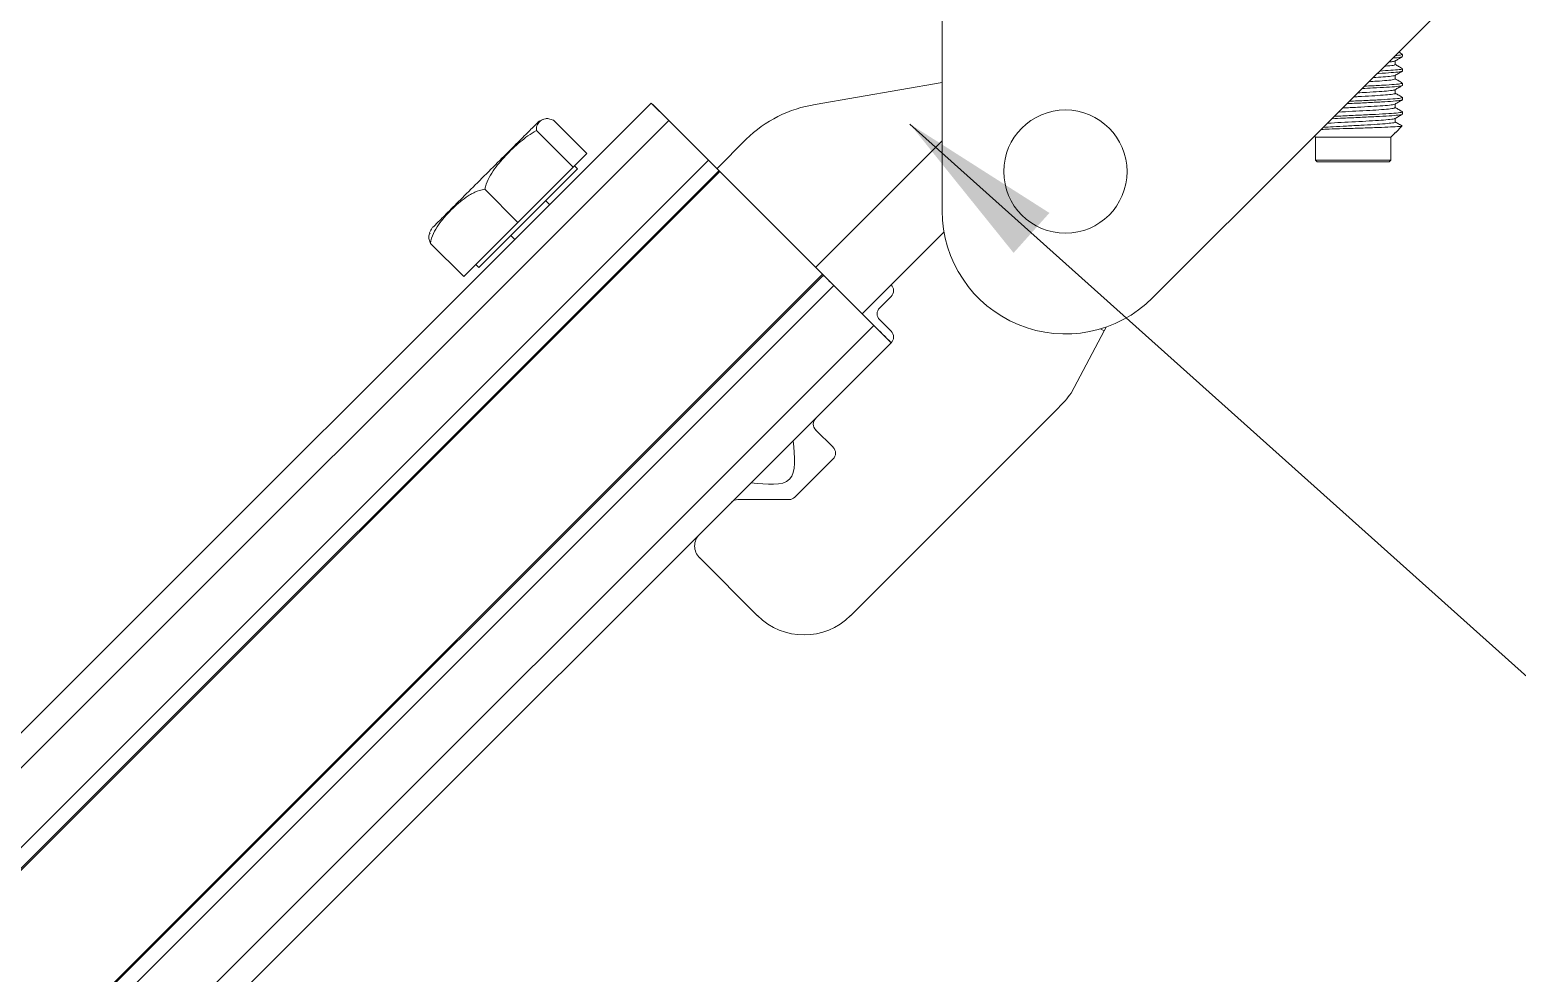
# Model space of a CAD drawing. Extents: x -976302 to -776254, y 5665 to 231437.
# Drawn here: x -797200 to -796289, y 81308 to 81887 of the extents above; entities that cross this region are included whole.
import ezdxf

# ---------------------------------------------------------------- set-up
doc = ezdxf.new("R2010")
doc.units = 0
doc.header["$LTSCALE"] = 1000
doc.header["$MEASUREMENT"] = 0
doc.layers.add('22', color=7, linetype='Continuous')
doc.styles.get("Standard").update_dxf_attribs({"font": 'gbenor.shx', "bigfont": 'gbcbig.shx'})
doc.dimstyles.get("Standard").update_dxf_attribs({"dimscale": 100, "dimtxt": 3.5, "dimasz": 1, "dimexe": 2.5, "dimexo": 3, "dimgap": 1.5, "dimtad": 1, "dimdec": 0, "dimzin": 0, "dimdsep": 46, "dimtxsty": 'Standard', "dimblk": 'ARCHTICK', "dimcen": 0.09, "dimadec": 0, "dimazin": 0, "dimtfac": 1, "dimtdec": 0, "dimtix": 1, "dimtmove": 2, "dimatfit": 3, "dimfxl": 1, "dimtolj": 1, "dimtzin": 0, "dimarcsym": 0})

# ---------------------------------------------------------------- blocks, each defined once
blk = doc.blocks.new('a2-3d-02')
at = {"color": 7, "linetype": 'Continuous', "lineweight": 15}
for p, q in [((-25082.55, -16278.14), (-25082.55, -16314.66)), ((-25107.97, -16325.19), (-25152.04, -16281.12)), ((-25138.16, -16295.74), (-25138.16, -16296.01)), ((-25137.3, -16296.53), (-25137.3, -16296.97)), ((-25138.16, -16297.47), (-25138.16, -16297.75)), ((-25137.3, -16298.27), (-25137.3, -16298.71)), ((-25138.16, -16299.21), (-25138.16, -16299.49)), ((-25137.3, -16300), (-25137.3, -16300.45)), ((-25082.55, -16299.15), (-25067.2, -16301.82)), ((-25138.16, -16300.95), (-25138.16, -16301.23)), ((-25137.3, -16301.74), (-25137.3, -16302.19)), ((-25047.39, -16301.63), (-25049.49, -16303.73)), ((-25138.16, -16302.69), (-25138.16, -16302.96)), ((-25137.3, -16303.48), (-25137.3, -16303.92)), ((-25049.49, -16303.73), (-25054.31, -16308.55)), ((-25039.61, -16307.72), (-25035.59, -16303.71)), ((-25138.1, -16304.43), (-25137.35, -16305.19)), ((-25137.26, -16305.24), (-25137.32, -16305.16)), ((-25137.3, -16305.2), (-25137.3, -16305.24)), ((-25137.3, -16305.24), (-25136.78, -16305.76)), ((-25137.26, -16305.24), (-25137.3, -16305.24)), ((-25136.78, -16305.76), (-25136.78, -16308.54)), ((-25136.78, -16305.76), (-25127.64, -16305.76)), ((-25127.64, -16305.76), (-25127.52, -16305.64)), ((-25127.64, -16308.54), (-25127.64, -16305.76)), ((-25058.87, -16306.01), (-25055.32, -16309.56)), ((-25037.95, -16309.39), (-25033.52, -16304.96)), ((-25067.25, -16321.49), (-25082.55, -16306.2)), ((-25039.61, -16307.72), (-25037.95, -16309.39)), ((-25136.78, -16308.54), (-25136.58, -16308.74)), ((-25136.78, -16308.54), (-25127.64, -16308.54)), ((-25136.58, -16308.74), (-25127.84, -16308.74)), ((-25127.84, -16308.74), (-25127.64, -16308.54)), ((-25054.31, -16308.55), (-25055.57, -16309.8)), ((-25038.12, -16309.21), (-25038.47, -16309.56)), ((-25037.17, -16310.87), (-25038.47, -16309.56)), ((-25037.95, -16309.39), (-25031.28, -16316.06)), ((-25055.68, -16309.92), (-25068.09, -16322.33)), ((-25055.57, -16309.8), (-25055.68, -16309.92)), ((-25026.54, -16321.49), (-25037.17, -16310.87)), ((-25031.28, -16316.06), (-25027.26, -16312.04)), ((-25034.61, -16313.42), (-25035.1, -16313.91)), ((-25031.28, -16316.05), (-25024.72, -16322.61)), ((-25082.77, -16317.21), (-25072.87, -16327.11)), ((-25030.89, -16318.12), (-25030.4, -16317.63)), ((-25024.72, -16322.61), (-25020.7, -16318.6)), ((-25026.54, -16321.49), (-25026.19, -16321.14)), ((-25069.46, -16323.69), (-25074.27, -16328.51)), ((-25068.2, -16322.44), (-25069.46, -16323.69)), ((-25068.09, -16322.33), (-25068.2, -16322.44)), ((-25076.38, -16325), (-25074.98, -16326.41)), ((-25102.35, -16328.72), (-25102.11, -16329.18)), ((-25102.11, -16329.18), (-25101.66, -16328.94)), ((-25098.12, -16336.7), (-25102.11, -16329.18)), ((-25074.98, -16327.81), (-25076.38, -16329.21)), ((-25074.27, -16328.51), (-25076.38, -16330.62)), ((-25071.47, -16363.61), (-25096.62, -16338.46)), ((-25067.25, -16341.15), (-25069.36, -16343.25)), ((-25069.36, -16344.66), (-25064.74, -16349.28)), ((-25064.04, -16349.57), (-25057.84, -16349.57)), ((-25053.22, -16356.59), (-25060.23, -16363.61))]:
    blk.add_line(p, q, dxfattribs=at)
at = {"color": 7, "linetype": 'Continuous', "lineweight": 15, "flags": 128}
blk.add_lwpolyline([(-25034.14, -16303.68), (-25034.22, -16303.64), (-25034.31, -16303.6)], dxfattribs=at)
at = {"color": 7, "linetype": 'Continuous', "lineweight": 15}
blk.add_circle((-25097.44, -16309.91), 7.45, dxfattribs=at)
for centre, radius, start, end in [((-25069.4, -16316.54), 14.89, 45, 81.5284), ((-25035.91, -16307.31), 4.05, 55.9766, 60.7247), ((-25097.44, -16314.66), 14.89, 225, 360), ((-25024.31, -16318.92), 4.05, 23.0418, 33.1476), ((-25075.68, -16324.3), 0.993, 135, 225), ((-25075.68, -16327.11), 0.993, 315, 45), ((-25075.68, -16329.92), 0.993, 135, 225), ((-25086.09, -16327.93), 14.89, 216.1042, 225), ((-25067.96, -16340.45), 0.993, 315, 45), ((-25068.66, -16343.96), 0.993, 135, 225), ((-25064.04, -16348.58), 0.993, 225, 270), ((-25057.84, -16350.56), 0.993, 45, 90), ((-25054.62, -16355.19), 1.99, 315, 45), ((-25065.85, -16357.99), 7.94, 225, 315)]:
    blk.add_arc(centre, radius, start, end, dxfattribs=at)
for points, knots in [([(-25137.7, -16295.46), (-25137.71, -16295.46), (-25137.87, -16295.55), (-25138.02, -16295.64), (-25138.17, -16295.73)], [0, 0, 0, 0, 0.047511, 1, 1, 1, 1]), ([(-25137.3, -16296.96), (-25137.43, -16297.04), (-25137.72, -16297.2), (-25138, -16297.37), (-25138.15, -16297.46)], [0, 0, 0, 0, 0.477711, 1, 1, 1, 1]), ([(-25138.14, -16296.04), (-25137.99, -16296.12), (-25137.7, -16296.3), (-25137.4, -16296.47), (-25137.25, -16296.56)], [0, 0, 0, 0, 0.500113, 1, 1, 1, 1]), ([(-25138.09, -16295.74), (-25138.09, -16295.76), (-25138.1, -16295.81), (-25137.57, -16295.86), (-25137.27, -16295.89)], [0, 0, 0, 0, 0.42218, 1, 1, 1, 1]), ([(-25136.97, -16296.19), (-25137.07, -16296.18), (-25137.62, -16296.14), (-25138.03, -16296.09), (-25138.05, -16296.05), (-25138.05, -16296.04)], [0, 0, 0, 0, 0.13967, 0.788542, 1, 1, 1, 1]), ([(-25137.22, -16296.97), (-25137.24, -16296.99), (-25137.28, -16297.04), (-25136.84, -16297.1), (-25136.23, -16297.15), (-25135.99, -16297.17)], [0, 0, 0, 0, 0.234721, 0.70518, 1, 1, 1, 1]), ([(-25136.49, -16296.67), (-25136.72, -16296.64), (-25137.12, -16296.6), (-25137.17, -16296.57), (-25137.19, -16296.55)], [0, 0, 0, 0, 0.585641, 1, 1, 1, 1]), ([(-25138.14, -16297.47), (-25138.15, -16297.48), (-25138.26, -16297.51), (-25137.83, -16297.58), (-25136.91, -16297.66), (-25135.89, -16297.72), (-25135.41, -16297.75)], [0, 0, 0, 0, 0.02766, 0.365535, 0.703526, 1, 1, 1, 1]), ([(-25138.16, -16297.77), (-25138.01, -16297.85), (-25137.71, -16298.02), (-25137.42, -16298.2), (-25137.27, -16298.28)], [0, 0, 0, 0, 0.500077, 1, 1, 1, 1]), ([(-25137.3, -16298.7), (-25137.43, -16298.78), (-25137.71, -16298.94), (-25138, -16299.1), (-25138.15, -16299.19)], [0, 0, 0, 0, 0.473268, 1, 1, 1, 1]), ([(-25135.12, -16298.04), (-25135.17, -16298.04), (-25135.85, -16298.01), (-25136.85, -16297.95), (-25137.89, -16297.85), (-25138.03, -16297.8), (-25138.1, -16297.77)], [0, 0, 0, 0, 0.029393, 0.374188, 0.718947, 1, 1, 1, 1]), ([(-25134.61, -16298.55), (-25135.05, -16298.52), (-25135.98, -16298.47), (-25136.86, -16298.37), (-25137.31, -16298.31), (-25137.27, -16298.28), (-25137.27, -16298.28)], [0, 0, 0, 0, 0.305663, 0.64807, 0.990582, 1, 1, 1, 1]), ([(-25137.27, -16298.71), (-25137.24, -16298.74), (-25137.16, -16298.8), (-25136.35, -16298.89), (-25135.29, -16298.97), (-25134.44, -16299.02), (-25134.12, -16299.04)], [0, 0, 0, 0, 0.258284, 0.544765, 0.831177, 1, 1, 1, 1]), ([(-25138.17, -16299.5), (-25138.02, -16299.58), (-25137.72, -16299.75), (-25137.43, -16299.93), (-25137.28, -16300.01)], [0, 0, 0, 0, 0.500118, 1, 1, 1, 1]), ([(-25137.3, -16300.43), (-25137.44, -16300.52), (-25137.73, -16300.69), (-25138.02, -16300.85), (-25138.17, -16300.94)], [0, 0, 0, 0, 0.486896, 1, 1, 1, 1]), ([(-25138.08, -16299.21), (-25138.1, -16299.23), (-25138.15, -16299.27), (-25137.52, -16299.36), (-25136.28, -16299.44), (-25134.87, -16299.53), (-25133.89, -16299.57), (-25133.58, -16299.58)], [0, 0, 0, 0, 0.120624, 0.373475, 0.626366, 0.879211, 1, 1, 1, 1]), ([(-25133.29, -16299.87), (-25133.72, -16299.85), (-25134.82, -16299.79), (-25136.33, -16299.72), (-25137.55, -16299.62), (-25138.16, -16299.55), (-25138.1, -16299.5), (-25138.08, -16299.49)], [0, 0, 0, 0, 0.160715, 0.404513, 0.648243, 0.892022, 1, 1, 1, 1]), ([(-25137.24, -16300.45), (-25137.25, -16300.46), (-25137.33, -16300.5), (-25136.87, -16300.58), (-25135.91, -16300.66), (-25134.49, -16300.76), (-25133.2, -16300.83), (-25132.46, -16300.87), (-25132.28, -16300.88)], [0, 0, 0, 0, 0.06565, 0.282676, 0.499773, 0.716805, 0.933899, 1, 1, 1, 1]), ([(-25132.77, -16300.39), (-25133.12, -16300.37), (-25134.05, -16300.32), (-25135.4, -16300.24), (-25136.55, -16300.15), (-25137.19, -16300.07), (-25137.21, -16300.02), (-25137.21, -16300.01)], [0, 0, 0, 0, 0.15153, 0.393674, 0.635749, 0.877851, 1, 1, 1, 1]), ([(-25137.3, -16302.17), (-25137.44, -16302.25), (-25137.73, -16302.42), (-25138.02, -16302.59), (-25138.17, -16302.68)], [0, 0, 0, 0, 0.487703, 1, 1, 1, 1]), ([(-25138.16, -16301.24), (-25138.01, -16301.32), (-25137.72, -16301.5), (-25137.42, -16301.67), (-25137.27, -16301.76)], [0, 0, 0, 0, 0.500154, 1, 1, 1, 1]), ([(-25138.13, -16300.95), (-25138.09, -16300.98), (-25138.02, -16301.04), (-25137.1, -16301.12), (-25135.64, -16301.22), (-25133.8, -16301.32), (-25132.41, -16301.37), (-25131.76, -16301.4), (-25131.76, -16301.4)], [0, 0, 0, 0, 0.178911, 0.383964, 0.588979, 0.794004, 0.999031, 1, 1, 1, 1]), ([(-25131.46, -16301.7), (-25131.59, -16301.69), (-25132.36, -16301.66), (-25133.86, -16301.58), (-25135.7, -16301.49), (-25137.13, -16301.4), (-25137.98, -16301.31), (-25138.05, -16301.26), (-25138.07, -16301.25)], [0, 0, 0, 0, 0.039342, 0.247145, 0.45499, 0.662805, 0.870623, 1, 1, 1, 1]), ([(-25130.93, -16302.23), (-25131.1, -16302.22), (-25131.81, -16302.18), (-25133.18, -16302.11), (-25134.81, -16302.01), (-25136.14, -16301.93), (-25137.03, -16301.83), (-25137.18, -16301.78), (-25137.24, -16301.75)], [0, 0, 0, 0, 0.061799, 0.255369, 0.448954, 0.642556, 0.836128, 1, 1, 1, 1]), ([(-25137.24, -16302.19), (-25137.23, -16302.21), (-25137.22, -16302.26), (-25136.54, -16302.35), (-25135.38, -16302.44), (-25133.84, -16302.54), (-25132.1, -16302.62), (-25130.99, -16302.69), (-25130.44, -16302.72)], [0, 0, 0, 0, 0.123872, 0.299278, 0.474671, 0.650057, 0.82547, 1, 1, 1, 1]), ([(-25129.64, -16303.52), (-25130.1, -16303.5), (-25131.17, -16303.44), (-25133.07, -16303.36), (-25135, -16303.26), (-25136.64, -16303.18), (-25137.73, -16303.07), (-25138.22, -16303.01), (-25138.12, -16302.97), (-25138.1, -16302.96)], [0, 0, 0, 0, 0.125691, 0.292793, 0.459892, 0.627025, 0.794124, 0.961268, 1, 1, 1, 1]), ([(-25138.1, -16302.69), (-25138.12, -16302.69), (-25138.21, -16302.73), (-25137.7, -16302.81), (-25136.6, -16302.89), (-25134.94, -16303), (-25133, -16303.08), (-25131.23, -16303.17), (-25130.27, -16303.22), (-25129.93, -16303.23)], [0, 0, 0, 0, 0.045564, 0.217033, 0.388554, 0.560031, 0.731546, 0.903018, 1, 1, 1, 1]), ([(-25137.3, -16303.91), (-25137.43, -16303.99), (-25137.71, -16304.15), (-25138, -16304.32), (-25138.15, -16304.4)], [0, 0, 0, 0, 0.473755, 1, 1, 1, 1]), ([(-25138.14, -16302.99), (-25137.99, -16303.07), (-25137.7, -16303.25), (-25137.4, -16303.42), (-25137.25, -16303.5)], [0, 0, 0, 0, 0.500132, 1, 1, 1, 1]), ([(-25137.27, -16303.92), (-25137.28, -16303.93), (-25137.37, -16303.96), (-25137, -16304.03), (-25136.14, -16304.12), (-25134.79, -16304.22), (-25133.15, -16304.31), (-25131.41, -16304.4), (-25129.79, -16304.49), (-25128.97, -16304.55), (-25128.58, -16304.58)], [0, 0, 0, 0, 0.015254, 0.15788, 0.300561, 0.443194, 0.585855, 0.728488, 0.871124, 1, 1, 1, 1]), ([(-25129.08, -16304.08), (-25129.13, -16304.08), (-25129.57, -16304.04), (-25130.77, -16303.97), (-25132.47, -16303.89), (-25134.18, -16303.79), (-25135.66, -16303.7), (-25136.71, -16303.6), (-25137.24, -16303.54), (-25137.23, -16303.5), (-25137.22, -16303.5)], [0, 0, 0, 0, 0.021024, 0.180635, 0.340258, 0.49985, 0.659505, 0.819106, 0.978741, 1, 1, 1, 1]), ([(-25035.59, -16303.71), (-25035.37, -16303.61), (-25035.18, -16303.56), (-25034.86, -16303.5), (-25034.72, -16303.5), (-25034.47, -16303.54), (-25034.37, -16303.57), (-25034.18, -16303.66), (-25034.09, -16303.71), (-25033.93, -16303.84), (-25033.86, -16303.91), (-25033.74, -16304.06), (-25033.68, -16304.14), (-25033.58, -16304.33), (-25033.55, -16304.43), (-25033.51, -16304.67), (-25033.5, -16304.81), (-25033.52, -16304.96)], [0, 0, 0, 0, 0.125, 0.125, 0.25, 0.25, 0.375, 0.375, 0.5, 0.5, 0.625, 0.625, 0.75, 0.75, 0.875, 0.875, 1, 1, 1, 1]), ([(-25020.93, -16316.71), (-25020.96, -16316.68), (-25021.03, -16316.61), (-25022.01, -16315.63), (-25023.56, -16314.08), (-25025.56, -16312.08), (-25027.75, -16309.89), (-25029.89, -16307.75), (-25031.75, -16305.89), (-25033.07, -16304.57), (-25033.74, -16303.9), (-25033.68, -16303.96), (-25033.66, -16303.98)], [0, 0, 0, 0, 0.091265, 0.19867, 0.306076, 0.413482, 0.520887, 0.628293, 0.735699, 0.843104, 0.95051, 1, 1, 1, 1]), ([(-25138.08, -16304.4), (-25138.09, -16304.41), (-25138.14, -16304.43), (-25137.62, -16304.48), (-25136.49, -16304.53), (-25134.84, -16304.6), (-25132.94, -16304.66), (-25131.01, -16304.72), (-25129.38, -16304.77), (-25128.64, -16304.8), (-25128.34, -16304.82)], [0, 0, 0, 0, 0.036367, 0.183017, 0.3306, 0.476143, 0.619605, 0.763035, 0.902565, 1, 1, 1, 1]), ([(-25033.52, -16304.96), (-25033.16, -16305.15), (-25032.82, -16305.36), (-25032.16, -16305.82), (-25031.85, -16306.07), (-25031.24, -16306.59), (-25030.94, -16306.85), (-25030.36, -16307.41), (-25030.08, -16307.69), (-25029.53, -16308.28), (-25029.26, -16308.57), (-25028.75, -16309.19), (-25028.51, -16309.51), (-25028.05, -16310.17), (-25027.85, -16310.52), (-25027.49, -16311.25), (-25027.35, -16311.63), (-25027.26, -16312.04)], [0, 0, 0, 0, 0.125, 0.125, 0.25, 0.25, 0.375, 0.375, 0.5, 0.5, 0.625, 0.625, 0.75, 0.75, 0.875, 0.875, 1, 1, 1, 1]), ([(-25027.26, -16312.04), (-25026.83, -16312.1), (-25026.44, -16312.24), (-25025.88, -16312.49), (-25025.7, -16312.59), (-25025.35, -16312.79), (-25025.18, -16312.9), (-25024.69, -16313.24), (-25024.38, -16313.49), (-25023.78, -16314.01), (-25023.5, -16314.28), (-25022.94, -16314.83), (-25022.67, -16315.12), (-25022.15, -16315.72), (-25021.9, -16316.03), (-25021.44, -16316.69), (-25021.24, -16317.03), (-25020.9, -16317.77), (-25020.77, -16318.17), (-25020.7, -16318.59)], [0, 0, 0, 0, 0.125, 0.125, 0.1875, 0.1875, 0.25, 0.25, 0.375, 0.375, 0.5, 0.5, 0.625, 0.625, 0.75, 0.75, 0.875, 0.875, 1, 1, 1, 1]), ([(-25020.7, -16318.6), (-25020.64, -16318.44), (-25020.53, -16318.14), (-25020.47, -16317.68), (-25020.58, -16317.48), (-25020.65, -16317.35)], [0, 0, 0, 0, 0.257202, 0.520212, 1, 1, 1, 1])]:
    blk.add_open_spline(points, degree=3, knots=knots, dxfattribs=at)
blk.add_open_spline([(-25064.52, -16342.48), (-25064.73, -16344.38), (-25065.15, -16348.17), (-25061.36, -16347.75), (-25059.46, -16347.54)], degree=3, dxfattribs=at)
blk = doc.blocks.new('*U20')
at = {"color": 7, "linetype": 'Continuous', "lineweight": 15}
for p, q in [((-14585.98, -23990.31), (-14294.52, -24281.77)), ((-14588.09, -23992.41), (-14592.91, -23997.23)), ((-14594.28, -23998.6), (-14606.68, -24011)), ((-14594.28, -23998.6), (-14302.81, -24290.06)), ((-14594.16, -23998.49), (-14302.7, -24289.95)), ((-14608.05, -24012.38), (-14612.87, -24017.19)), ((-14606.8, -24011.12), (-14315.33, -24302.58)), ((-14606.68, -24011), (-14315.22, -24302.47)), ((-14614.97, -24019.3), (-14323.51, -24310.76))]:
    blk.add_line(p, q, dxfattribs=at)
at = {"color": 253, "linetype": 'Continuous', "lineweight": 15, "true_color": 0x9e9e9e}
for p, q in [((-14588.09, -23992.41), (-14296.63, -24283.88)), ((-14592.91, -23997.23), (-14301.44, -24288.69)), ((-14608.05, -24012.38), (-14316.59, -24303.84)), ((-14612.87, -24017.19), (-14321.4, -24308.66))]:
    blk.add_line(p, q, dxfattribs=at)
at = {"color": 7, "linetype": 'Continuous', "lineweight": 15}
for centre, radius, start, end in [((-14525.83, -24052.58), 86.58, 134.01, 135.9807), ((-15311.32, -23281.74), 1013.92, 315.0163, 315.11666), ((-14595.54, -23997.22), 1.87, 312.43, 317.3615), ((-14039.31, -24578.71), 802.62, 134.98316, 135.12142), ((-14508.86, -24123.33), 148.61, 134.4212, 135.5693)]:
    blk.add_arc(centre, radius, start, end, dxfattribs=at)
blk = doc.blocks.new('_ArchTick')
at = {"color": 0, "linetype": 'ByBlock', "const_width": 0.4}
blk.add_lwpolyline([(-0.5, -0.5), (0.5, 0.5)], dxfattribs=at)

msp = doc.modelspace()

# ---------------------------------------------------------------- block references
at = {"xscale": -5.068799998611212, "yscale": 5.068799999542534, "zscale": 5.068800000000002}
for name, p in [('a2-3d-02', (-923779.19, 164471.28)), ('a2-3d-02', (-923779.19, 164471.28)), ('*U20', (-870752.43, 203443.66)), ('*U20', (-870752.43, 203443.66))]:
    msp.add_blockref(name, p, dxfattribs=at)

# ---------------------------------------------------------------- leaders
at = {"layer": '22'}
msp.add_leader([(-796660.56, 81828.75), (-796104.83, 81330.75)], dimstyle='Standard', override={"dimgap": 20, "dimtad": 0}, dxfattribs=at)

doc.saveas('drawing.dxf')
